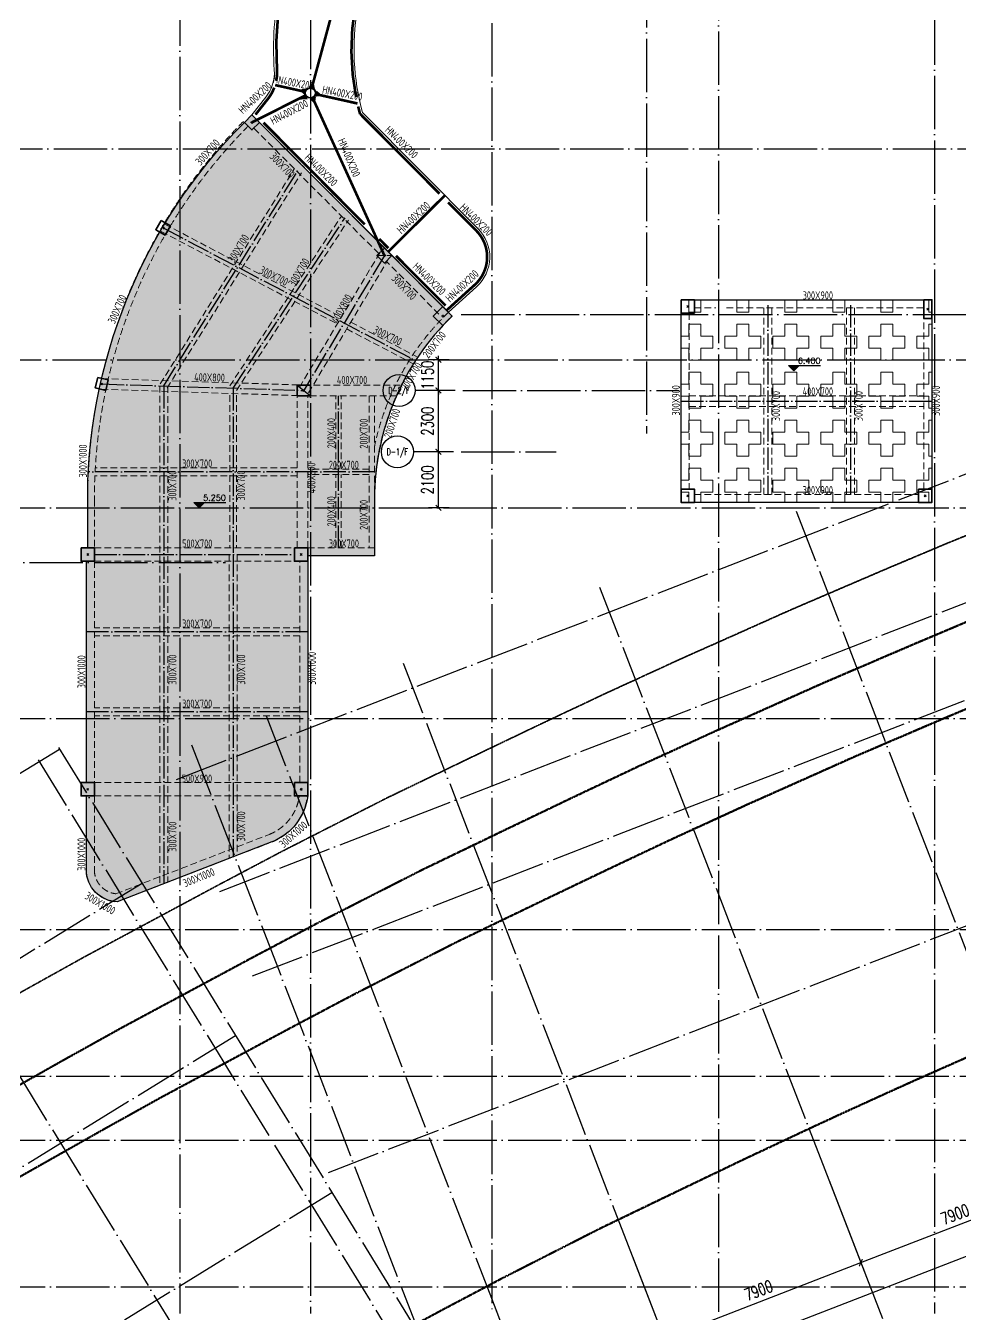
# Model space of a CAD drawing. Header units: millimetres. Extents: x 1089227 to 13101469, y 618865 to 10240562.
# Drawn here: x 2267102 to 2302137, y 4824187 to 4872480 of the extents above; entities that cross this region are included whole.
import ezdxf
from ezdxf.enums import TextEntityAlignment as Align

# ---------------------------------------------------------------- set-up
doc = ezdxf.new("R2010")
doc.units = ezdxf.units.MM
doc.header["$LTSCALE"] = 1000
doc.header["$PDMODE"] = 3
doc.header["$PDSIZE"] = 200
for name, pattern in [('A09-G-CTRL-用地红线+建筑退线_设计区$0$A02-G-MAIN-用地红线+退线_设计区$0$Redline1', [20, 10, -2, 2, -2, 2, -2]), ('A09-G-CTRL-用地红线+建筑退线_设计区$0$Controlline1', [12.799999999999999, 8, -1.6, 1.6, -1.6]), ('DOTE', [2.4200000000000004, 2, -0.2, 0.02, -0.2]), ('GB_DASHDOT3', [1.0675, 0.84, -0.105, 0.0175, -0.105]), ('HIDDEN', [0.375, 0.25, -0.125])]:
    doc.linetypes.add(name, pattern=pattern)
doc.layers.get('0').update_dxf_attribs({"linetype": 'CONTINUOUS'})
doc.layers.get('Defpoints').update_dxf_attribs({"linetype": 'CONTINUOUS'})
for name, color, linetype, lineweight in [('A09-G-CTRL-用地红线+建筑退线_设计区$0$Z-REDL(用地红线)', 10, 'CONTINUOUS', 60), ('A09-G-CTRL-用地红线+建筑退线_设计区$0$Z-REDL-CTRL(建筑控制线)', 40, 'CONTINUOUS', 35), ('S-BEAM-DASH', 4, 'HIDDEN', 0), ('S-COLU', 30, 'CONTINUOUS', 0), ('S-SLAB-HATCH', 73, 'CONTINUOUS', 0)]:
    doc.layers.add(name, color=color, linetype=linetype, lineweight=lineweight)
for name, color, linetype in [('AXIS', 3, 'CONTINUOUS'), ('AXIS_TEXT', 7, 'CONTINUOUS'), ('BG', 11, 'CONTINUOUS'), ('BG-H', 8, 'CONTINUOUS'), ('DOTE', 1, 'DOTE'), ('PUB_DIM', 3, 'CONTINUOUS'), ('S-BEAM-TEXT-DD', 7, 'CONTINUOUS'), ('S-GRID-DE', 11, 'GB_DASHDOT3'), ('STPM_RBEAM_SIG', 2, 'CONTINUOUS'), ('STPM_RBEAM_THICK', 3, 'CONTINUOUS'), ('单形心', 4, 'CONTINUOUS'), ('降板范围', 7, 'CONTINUOUS')]:
    doc.layers.add(name, color=color, linetype=linetype)
doc.styles.add('_TCH_AXIS', font='COMPLEX', dxfattribs={"bigfont": 'AllInOneBig.shx'})
doc.styles.add('_TCH_DIM_T3', font='SIMPLEX', dxfattribs={"width": 0.7058823529411765, "bigfont": 'AllInOneBig.shx'})
doc.styles.add('COMPLEX', font='COMPLEX', dxfattribs={"bigfont": 'AllInOneBig.shx'})
doc.styles.add('RMD', font='romand.shx')
doc.styles.add('TSSD_Rein', font='tssdeng.shx', dxfattribs={"width": 0.7, "bigfont": 'hztxt.shx'})
doc.dimstyles.new('_TCH_ARCH&&150', dxfattribs={"dimtxt": 446.25, "dimasz": 150, "dimexe": 375, "dimexo": 450, "dimgap": 189.375, "dimtad": 1, "dimdec": 0, "dimzin": 0, "dimdsep": 46, "dimtxsty": '_TCH_DIM_T3', "dimblk": 'ARCHTICK', "dimcen": 0.09, "dimclrt": 7, "dimazin": 2, "dimtfac": 1, "dimtdec": 0, "dimtix": 1, "dimtmove": 2, "dimatfit": 3, "dimfxl": 0, "dimtolj": 1, "dimtzin": 0, "dimarcsym": 0})

# ---------------------------------------------------------------- blocks, each defined once
blk = doc.blocks.new('0323最综用地红线')
at = {"layer": 'A09-G-CTRL-用地红线+建筑退线_设计区$0$Z-REDL(用地红线)', "color": 1, "linetype": 'A09-G-CTRL-用地红线+建筑退线_设计区$0$A02-G-MAIN-用地红线+退线_设计区$0$Redline1', "ltscale": 0.0005}
for points in [[(8263001.73121937, 3561973.290054111), (8260894.656440098, 3561086.703411845), (8257352.16951092, 3559568.616999416), (8254626.837438423, 3558351.79117134), (8253305.389423687, 3557764.019835738), (8251676.022374708, 3557015.980384139), (8250524.310949642, 3556488.950220851), (8248082.705655653, 3555335.362951545), (8245578.070229847, 3554135.654076366), (8242462.435187656, 3552634.814883498), (8240680.370341618, 3551729.03075674), (8238602.508642752, 3550670.262245921), (8236204.631782372, 3549402.710841445), (8231326.468072254, 3546785.093830375), (8229112.895261604, 3545554.039236335), (8225141.580127556, 3543308.074832229)], [(8261852.08141498, 3564744.306309466), (8259722.055448896, 3563848.062574889), (8256149.719339009, 3562317.184686707), (8253405.686610088, 3561092.009255304), (8252069.895235603, 3560497.858088167), (8250426.016102451, 3559743.156165093), (8249259.316362454, 3559209.267257597), (8246793.91955293, 3558044.439191301), (8244279.100348455, 3556839.852332873), (8241131.646259585, 3555323.685519252), (8239319.700208426, 3554402.713437158), (8237220.416750586, 3553333.029530064), (8234794.372582391, 3552050.588490857), (8229888.09728271, 3549417.886833305), (8227645.415717025, 3548170.643719763), (8223641.489229218, 3545906.236070223)], [(8237070.749275286, 3536239.897190837), (8241843.680109818, 3538807.518111018), (8244125.74201091, 3540012.030258922), (8246119.978719074, 3541026.419979839), (8247787.461951096, 3541874.104586868), (8250770.209290344, 3543311.152279167), (8253230.728978474, 3544490.45504549), (8255595.887948353, 3545601.527254848), (8256692.286030371, 3546108.851109294), (8258267.220883925, 3546828.784433631), (8259522.343419868, 3547395.126074104), (8262158.216668207, 3548563.311772136)]]:
    blk.add_lwpolyline(points, dxfattribs=at)
at = {"layer": 'A09-G-CTRL-用地红线+建筑退线_设计区$0$Z-REDL-CTRL(建筑控制线)', "linetype": 'A09-G-CTRL-用地红线+建筑退线_设计区$0$Controlline1', "ltscale": 0.0005, "flags": 128}
blk.add_lwpolyline([(8299567.093215616, 3686108.282333316), (8326626.071345838, 3675264.701116611), (8336400.445386032, 3687495.09449033), (8338982.67898412, 3690877.945131587), (8341712.356904473, 3688883.318211535), (8341723.503734514, 3688833.857688597), (8348491.686237419, 3681995.511745099), (8336495.293274839, 3657264.222515059), (8335815.404825329, 3655856.852219581), (8334921.31207266, 3653765.215568515), (8334408.082535523, 3652494.769084472), (8333554.380973475, 3650188.44844522), (8332762.381061722, 3647815.306005108), (8332296.281514066, 3646269.858583396), (8331865.984242821, 3644681.860952597), (8331459.720885061, 3643006.761179155), (8331062.759461192, 3641145.018208592), (8330736.598636917, 3639422.018944121), (8330292.710330297, 3636479.805248437), (8330016.929300602, 3634042.97707931), (8329760.660310352, 3630316.522796807), (8329732.381127472, 3627942.271141254), (8329763.057252809, 3625707.581072885), (8329928.33832519, 3622643.649241911), (8330113.022608265, 3620704.343704203), (8330324.752547091, 3618642.293338578), (8330652.693454684, 3615644.816191166), (8331571.697014747, 3606970.749864615), (8333150.616431344, 3600656.461908386), (8334419.781741403, 3595620.01031931), (8335099.155116553, 3592902.271848949), (8332161.887207123, 3588340.156958803), (8329462.184761038, 3587872.848112287), (8325134.79320927, 3587048.577428805), (8322509.766775178, 3586514.917590722), (8319524.683085377, 3585891.363979917), (8317926.196363418, 3585544.420633877), (8316578.084204761, 3585248.628358318), (8315534.906742402, 3585011.415251774), (8313299.550735274, 3584499.201774532), (8310791.315167504, 3583894.185977275), (8309251.031513101, 3583536.751752205), (8305739.795718898, 3582636.685002232), (8303918.33151557, 3582155.99132495), (8302103.552484466, 3581667.869902044), (8299703.371340921, 3581012.092592765), (8297226.877807559, 3580315.204628596), (8295056.006653248, 3579682.190365593), (8292997.737470317, 3579074.388334795), (8290642.814830927, 3578357.875615356), (8288572.283325966, 3577709.861031678), (8287590.605644056, 3577397.612891411), (8286161.346221207, 3576939.843686928), (8284503.08387851, 3576400.870583113), (8282623.713400322, 3575767.329120809), (8281086.11593048, 3575247.122003518), (8278146.172888153, 3574222.126995864), (8273894.176300137, 3572679.613708821), (8272470.530692287, 3572149.31682561), (8271088.879841806, 3571639.818242454), (8267887.753401484, 3570407.055361364), (8264331.194981564, 3568999.579160165), (8260702.431608967, 3567515.322565791), (8258549.454455587, 3566609.421738561), (8254947.269165111, 3565065.752374061), (8252184.535779869, 3563832.227339473), (8250834.401046311, 3563231.69634013), (8249176.009828395, 3562470.331946612), (8247994.321773401, 3561929.584294369), (8245505.133448753, 3560753.515431886), (8242980.130465874, 3559544.050589642), (8239800.857330593, 3558012.55615506), (8237959.030073505, 3557076.396117584), (8235838.324857459, 3555995.796814084), (8233384.113380876, 3554698.466140958), (8228449.726492155, 3552050.679836135), (8226177.936171644, 3550787.248203635), (8222141.398328939, 3548504.397308144), (8215629.389281142, 3544666.816968578), (8213710.477130046, 3543496.904743787), (8193656.548461433, 3531174.958731439), (8180322.029709456, 3522989.576904636), (8166408.32330324, 3514439.62460948), (8156991.327953783, 3508657.616485883), (8151138.069604708, 3505062.479060189), (8142685.350618959, 3507267.484605566), (8121170.549411217, 3545746.981619653), (8120724.270050891, 3546549.090152044), (8120232.617641913, 3547382.869809506), (8119271.970613617, 3548966.855575787), (8118108.402615755, 3550752.438236819), (8117067.317521801, 3552244.158747239), (8115806.191482066, 3553969.979561751), (8115672.150322764, 3554140.472888079), (8146430.595110897, 3575790.209937998), (8162145.917332578, 3587599.021763615), (8162295.486480026, 3588124.857475675), (8199863.46857093, 3615253.431720762), (8204214.912321947, 3618404.236077902), (8231584.37037266, 3638166.875597456), (8260590.431688452, 3655826.06599401), (8295375.504229994, 3680010.23527451)], close=True, dxfattribs=at)
blk = doc.blocks.new('_ArchTick')
at = {"color": 0, "linetype": 'ByBlock', "const_width": 0.3}
blk.add_lwpolyline([(-0.7071067811865476, -0.7071067811865476), (0.7071067811865476, 0.7071067811865476)], dxfattribs=at)
blk = doc.blocks.new('*D454')
at = {"layer": 'AXIS', "color": 0, "lineweight": -2, "transparency": 16777216}
for p, q in [((-48425.47534098836, 15888.35160487141), (-46667.2352629049, 11341.46070802598)), ((-92877.64558771506, -6125.611245001106), (-46802.48449968056, 11691.2215462449)), ((-94500.63642902285, -1928.481186374589), (-92742.3963509394, -6475.372083220023))]:
    blk.add_line(p, q, dxfattribs=at)
at = {"layer": 'Defpoints', "color": 0, "transparency": 16777216}
for p in [(-48587.77442511915, 16308.06461073411), (-46802.48449968056, 11691.2215462449), (-94662.93551315364, -1508.768180511888)]:
    blk.add_point(p, dxfattribs=at)
at = {"layer": 'AXIS', "color": 0, "lineweight": -2, "transparency": 16777216, "xscale": 150, "yscale": 150, "zscale": 150}
for p, rotation in [((-46802.48449968056, 11691.2215462449), 21.14101891807963), ((-92877.64558771506, -6125.611245001106), 201.1410189180796)]:
    blk.add_blockref('_ArchTick', p, dxfattribs=dict(at, rotation=rotation))
at = {"layer": 'AXIS', "color": 7, "transparency": 16777216, "insert": (-69988.83920415104, 3167.542072662709), "char_height": 446.25, "attachment_point": 5, "rotation": 21.141018918079627, "style": '_TCH_DIM_T3'}
blk.add_mtext('\\A1;49400', dxfattribs=at)
blk = doc.blocks.new('*D455')
at = {"layer": 'AXIS', "color": 0, "lineweight": -2, "transparency": 16777216}
for p, q in [((-91702.54972327489, -846.4872921705573), (-90377.10720287338, -4274.143506715922)), ((-94500.63642902288, -1928.481186374589), (-93175.19390862137, -5356.137400919954)), ((-93310.44314539703, -5006.376562701036), (-90512.35643964904, -3924.382668497004))]:
    blk.add_line(p, q, dxfattribs=at)
at = {"layer": 'Defpoints', "color": 0, "transparency": 16777216}
for p in [(-91864.84880740568, -426.7742863078565), (-94662.93551315367, -1508.768180511888), (-90512.35643964904, -3924.382668497004)]:
    blk.add_point(p, dxfattribs=at)
at = {"layer": 'AXIS', "color": 0, "lineweight": -2, "transparency": 16777216, "xscale": 150, "yscale": 150, "zscale": 150}
for p, rotation in [((-90512.35643964904, -3924.382668497004), 21.14101891807969), ((-93310.44314539703, -5006.376562701036), 201.1410189180797)]:
    blk.add_blockref('_ArchTick', p, dxfattribs=dict(at, rotation=rotation))
at = {"layer": 'AXIS', "color": 7, "transparency": 16777216, "insert": (-92060.17395297627, -4080.642693558213), "char_height": 446.25, "attachment_point": 5, "rotation": 21.141018918079695, "style": '_TCH_DIM_T3'}
blk.add_mtext('\\A1;3000', dxfattribs=at)
blk = doc.blocks.new('*D456')
at = {"layer": 'AXIS', "color": 0, "lineweight": -2, "transparency": 16777216}
for p, q in [((-86572.72409606434, 1137.16818053876), (-85247.28157566287, -2290.488034007081)), ((-91702.54972327489, -846.4872921705719), (-90377.10720287342, -4274.143506716413)), ((-90512.35643964907, -3924.382668497485), (-85382.53081243852, -1940.727195788153))]:
    blk.add_line(p, q, dxfattribs=at)
at = {"layer": 'Defpoints', "color": 0, "transparency": 16777216}
for p in [(-86735.02318019512, 1556.881186401468), (-91864.84880740567, -426.7742863078638), (-85382.53081243852, -1940.727195788153)]:
    blk.add_point(p, dxfattribs=at)
at = {"layer": 'AXIS', "color": 0, "lineweight": -2, "transparency": 16777216, "xscale": 150, "yscale": 150, "zscale": 150}
for p, rotation in [((-85382.53081243852, -1940.727195788153), 21.14101891807638), ((-90512.35643964907, -3924.382668497485), 201.1410189180764)]:
    blk.add_blockref('_ArchTick', p, dxfattribs=dict(at, rotation=rotation))
at = {"layer": 'AXIS', "color": 7, "transparency": 16777216, "insert": (-88096.217786497, -2547.818010102008), "char_height": 446.25, "attachment_point": 5, "rotation": 21.141018918076384, "style": '_TCH_DIM_T3'}
blk.add_mtext('\\A1;5500', dxfattribs=at)
blk = doc.blocks.new('*D457')
at = {"layer": 'AXIS', "color": 0, "lineweight": -2, "transparency": 16777216}
for p, q in [((-79204.4291042535, 3986.418768612639), (-77878.98658385189, 558.7625540673143)), ((-86572.72409606431, 1137.168180538778), (-85247.2815756627, -2290.488034006547)), ((-85382.53081243837, -1940.727195787633), (-78014.23582062757, 908.523392286228))]:
    blk.add_line(p, q, dxfattribs=at)
at = {"layer": 'Defpoints', "color": 0, "transparency": 16777216}
for p in [(-79366.72818838432, 4406.131774475336), (-86735.02318019513, 1556.881186401475), (-78014.23582062757, 908.523392286228)]:
    blk.add_point(p, dxfattribs=at)
at = {"layer": 'AXIS', "color": 0, "lineweight": -2, "transparency": 16777216, "xscale": 150, "yscale": 150, "zscale": 150}
for p, rotation in [((-78014.23582062757, 908.523392286228), 21.14101891808134), ((-85382.53081243837, -1940.727195787633), 201.1410189180814)]:
    blk.add_blockref('_ArchTick', p, dxfattribs=dict(at, rotation=rotation))
at = {"layer": 'AXIS', "color": 7, "transparency": 16777216, "insert": (-81847.15747698622, -131.3649797098951), "char_height": 446.25, "attachment_point": 5, "rotation": 21.141018918081347, "style": '_TCH_DIM_T3'}
blk.add_mtext('\\A1;7900', dxfattribs=at)
blk = doc.blocks.new('*D458')
at = {"layer": 'AXIS', "color": 0, "lineweight": -2, "transparency": 16777216}
for p, q in [((-71836.13411244085, 6835.669356686954), (-70510.69159203977, 3408.013142142714)), ((-79204.42910425353, 3986.418768612628), (-77878.98658385247, 558.7625540683875)), ((-78014.23582062814, 908.5233922873049), (-70645.94082881545, 3757.773980361631))]:
    blk.add_line(p, q, dxfattribs=at)
at = {"layer": 'Defpoints', "color": 0, "transparency": 16777216}
for p in [(-71998.43319657166, 7255.382362549655), (-79366.72818838434, 4406.131774475329), (-70645.94082881545, 3757.773980361631)]:
    blk.add_point(p, dxfattribs=at)
at = {"layer": 'AXIS', "color": 0, "lineweight": -2, "transparency": 16777216, "xscale": 150, "yscale": 150, "zscale": 150}
for p, rotation in [((-70645.94082881545, 3757.773980361631), 21.14101891807962), ((-78014.23582062814, 908.5233922873049), 201.1410189180796)]:
    blk.add_blockref('_ArchTick', p, dxfattribs=dict(at, rotation=rotation))
at = {"layer": 'AXIS', "color": 7, "transparency": 16777216, "insert": (-74478.86248517502, 2717.885608365275), "char_height": 446.25, "attachment_point": 5, "rotation": 21.141018918079617, "style": '_TCH_DIM_T3'}
blk.add_mtext('\\A1;7900', dxfattribs=at)
blk = doc.blocks.new('*D530')
at = {"layer": 'Defpoints', "color": 0, "transparency": 16777216}
for p in [(-93847.50024070032, 34750), (-93001.51779770292, 34750), (-93001.51779770292, 33600)]:
    blk.add_point(p, dxfattribs=at)
at = {"layer": 'PUB_DIM', "color": 0, "lineweight": -2, "transparency": 16777216}
for p, q in [((-93847.50024070032, 34750), (-93847.50024070032, 34900)), ((-93451.51779770292, 34750), (-94222.50024070032, 34750)), ((-93847.50024070032, 33600), (-93847.50024070032, 34750)), ((-93451.51779770292, 33600), (-94222.50024070032, 33600)), ((-93847.50024070032, 33600), (-93847.50024070032, 33450))]:
    blk.add_line(p, q, dxfattribs=at)
at = {"layer": 'PUB_DIM', "color": 0, "lineweight": -2, "transparency": 16777216, "xscale": 150, "yscale": 150, "zscale": 150}
for p, rotation in [((-93847.50024070032, 34750), 270), ((-93847.50024070032, 33600), 90)]:
    blk.add_blockref('_ArchTick', p, dxfattribs=dict(at, rotation=rotation))
at = {"layer": 'PUB_DIM', "color": 7, "transparency": 16777216, "insert": (-94260.00024070033, 34174.99999999999), "char_height": 446.25, "attachment_point": 5, "rotation": 90, "style": '_TCH_DIM_T3'}
blk.add_mtext('\\A1;1150', dxfattribs=at)
blk = doc.blocks.new('*D531')
at = {"layer": 'Defpoints', "color": 0, "transparency": 16777216}
for p in [(-93847.50024070032, 33600), (-93001.51779770292, 33600), (-93001.51779770292, 31300)]:
    blk.add_point(p, dxfattribs=at)
at = {"layer": 'PUB_DIM', "color": 0, "lineweight": -2, "transparency": 16777216}
for p, q in [((-93451.51779770292, 33600), (-94222.50024070032, 33600)), ((-93847.50024070033, 31300), (-93847.50024070032, 33600)), ((-93451.51779770292, 31300), (-94222.50024070033, 31300))]:
    blk.add_line(p, q, dxfattribs=at)
at = {"layer": 'PUB_DIM', "color": 0, "lineweight": -2, "transparency": 16777216, "xscale": 150, "yscale": 150, "zscale": 150}
for p, rotation in [((-93847.50024070032, 33600), 90), ((-93847.50024070033, 31300), 270)]:
    blk.add_blockref('_ArchTick', p, dxfattribs=dict(at, rotation=rotation))
at = {"layer": 'PUB_DIM', "color": 7, "transparency": 16777216, "insert": (-94260.00024070033, 32449.99999999999), "char_height": 446.25, "attachment_point": 5, "rotation": 90, "style": '_TCH_DIM_T3'}
blk.add_mtext('\\A1;2300', dxfattribs=at)
blk = doc.blocks.new('*D532')
at = {"layer": 'Defpoints', "color": 0, "transparency": 16777216}
for p in [(-93847.50024070032, 31300), (-93001.51779770292, 31300), (-93001.51779770292, 29200)]:
    blk.add_point(p, dxfattribs=at)
at = {"layer": 'PUB_DIM', "color": 0, "lineweight": -2, "transparency": 16777216}
for p, q in [((-93451.51779770292, 31300), (-94222.50024070032, 31300)), ((-93847.50024070032, 29200), (-93847.50024070032, 31300)), ((-93451.51779770292, 29200), (-94222.50024070032, 29200))]:
    blk.add_line(p, q, dxfattribs=at)
at = {"layer": 'PUB_DIM', "color": 0, "lineweight": -2, "transparency": 16777216, "xscale": 150, "yscale": 150, "zscale": 150}
for p, rotation in [((-93847.50024070032, 31300), 90), ((-93847.50024070032, 29200), 270)]:
    blk.add_blockref('_ArchTick', p, dxfattribs=dict(at, rotation=rotation))
at = {"layer": 'PUB_DIM', "color": 7, "transparency": 16777216, "insert": (-94260.00024070032, 30249.99999999999), "char_height": 446.25, "attachment_point": 5, "rotation": 90, "style": '_TCH_DIM_T3'}
blk.add_mtext('\\A1;2100', dxfattribs=at)
blk = doc.blocks.new('_AXISO')
blk.add_circle((0, 0), 0.5)
at = {"layer": 'AXIS_TEXT', "style": 'COMPLEX', "width": 1.041666666666667}
blk.add_attdef('A', text='', height=0.56, dxfattribs=at).set_placement((-0.25, -0.28), (0.25, -0.28), align=Align.FIT)
blk = doc.blocks.new('BANWANG_XINGXIN')
at = {"color": 0}
for points in [[(0.7071067811921239, 0.707106781177572), (-0.7071067811921239, -0.7071067811848479)], [(-0.7071067811921239, 0.707106781177572), (0.7071067811921239, -0.7071067811848479)]]:
    blk.add_lwpolyline(points, dxfattribs=at)
blk = doc.blocks.new('1F柱网-0808')
at = {"layer": 'S-COLU', "lineweight": 35}
for points in [[(83970.48979242053, 96623.0717832828), (84252.64791961387, 96339.54613848496), (83969.1222748151, 96057.38801129069), (83686.96414762177, 96340.91365608852)], [(80569.98793949932, 92660.84238306805), (80914.8407651633, 92458.16892987117), (80712.16731196642, 92113.31610420626), (80367.3144863015, 92315.98955740314)], [(88938.18965117913, 91631.29529387318), (89220.34777837247, 91347.76964907441), (88936.8221335737, 91065.61152188107), (88654.66400638036, 91349.1371666789)], [(91123.28668478038, 89435.6078913426), (91475.98434377275, 89081.20083534438), (91121.5772877736, 88728.50317635108), (90768.87962878123, 89082.9102323493)], [(100063.135861977, 89693.37481751945), (100563.135861977, 89693.37481751945), (100563.135861977, 89193.37481751945), (100063.135861977, 89193.37481751945)], [(109163.1358573977, 89693.37480869237), (109463.1358573977, 89693.37480869237), (109463.1358573977, 88993.37480869237), (109163.1358573977, 88993.37480869237)], [(78186.92302633356, 86775.0517914677), (78576.85177533701, 86685.85778549779), (78487.6577693671, 86295.92903649528), (78097.72902036272, 86385.12304246519)], [(85663.12521609478, 86493.37770890351), (86163.12521609478, 86493.37770890351), (86163.12521609478, 86093.37770890351), (85663.12521609478, 86093.37770890351)], [(100063.1251847167, 82593.37480869796), (100563.1251847167, 82593.37480869796), (100563.1251847167, 82093.37480869796), (100063.1251847167, 82093.37480869796)], [(108963.1251847185, 82593.37480869237), (109463.1251847185, 82593.37480869237), (109463.1251847185, 82093.37480869237), (108963.1251847185, 82093.37480869237)], [(77563.1251847148, 80393.37480452005), (78063.1251847148, 80393.37480452005), (78063.1251847148, 79893.37480452005), (77563.1251847148, 79893.37480452005)], [(85563.12518471573, 80393.37480869703), (86063.12518471573, 80393.37480869703), (86063.12518471573, 79893.37480869703), (85563.12518471573, 79893.37480869703)], [(77563.1251847148, 71593.37480452005), (78063.1251847148, 71593.37480452005), (78063.1251847148, 71093.37480452005), (77563.1251847148, 71093.37480452005)], [(85563.12518471386, 71593.37480869796), (86063.12518471386, 71593.37480869796), (86063.12518471386, 71093.37480869796), (85563.12518471386, 71093.37480869796)]]:
    blk.add_lwpolyline(points, close=True, dxfattribs=at)
at = {"layer": '单形心', "xscale": 49.99999999999999, "yscale": 49.99999999999999, "zscale": 49.99999999999999}
for p, rotation in [((83969.80603361875, 96340.22989728581), 314.8614900437124), ((80641.0776257338, 92387.07924363669), 329.5568204169557), ((88937.50589237642, 91348.4534078762), 314.8614900437124), ((91122.43198627792, 89082.05553384591), 314.8614900437124)]:
    blk.add_blockref('BANWANG_XINGXIN', p, dxfattribs=dict(at, rotation=rotation))
at = {"layer": '单形心', "xscale": 50, "yscale": 50, "zscale": 50}
for p in [(100313.1358619742, 89443.37481752224), (109313.1358573977, 89343.3748131115), (78337.29039784987, 86535.49041398242), (85913.12521609478, 86293.37770890351), (100313.1251847139, 82343.37480870076), (109213.1251847185, 82343.37480869237), (77813.1251847148, 80143.37480452005), (85813.12518471573, 80143.37480869703), (77813.1251847148, 71343.37480452005), (85813.12518471386, 71343.37480869796)]:
    blk.add_blockref('BANWANG_XINGXIN', p, dxfattribs=at)
blk = doc.blocks.new('2FJGBZ')
at = {"layer": 'S-SLAB-HATCH'}
h = blk.add_hatch(dxfattribs=at)
h.set_pattern_fill('ZIGZAG', color=256, scale=100)
h.set_pattern_definition([(0, (-6326317.142432513, 1683260.446538338), (317.5, 317.5), [317.5, -317.5]), (90, (-6325999.642432513, 1683260.446538338), (-317.5, 317.5), [317.5, -317.5])])
edge = h.paths.add_edge_path()
edge.add_line((77763.13871500734, 68321.79160367139), (77763.1251847716, 71093.37480499409))
edge.add_line((77763.1251847716, 71093.37480499409), (77563.1251847148, 71093.37480475754))
edge.add_line((77563.1251847148, 71093.37480475754), (77563.1251847148, 71593.37480428349))
edge.add_line((77563.1251847148, 71593.37480428349), (77763.1251847148, 71593.37480452005))
edge.add_line((77763.1251847148, 71593.37480452005), (77763.1251847148, 79893.37480452005))
edge.add_line((77763.1251847148, 79893.37480452005), (77562.86360115744, 79893.37480452005))
edge.add_line((77562.86360115744, 79893.37480452005), (77562.86360115744, 80393.37480452005))
edge.add_line((77562.86360115744, 80393.37480452005), (77813.1251847148, 80393.37480452005))
edge.add_line((77813.1251847148, 80393.37480452005), (77813.1251847148, 81893.37190979812))
edge.add_arc((97790.16162515432, 82189.2581168972), 19979.22755239051, 134.9017358295003, 180.8485638701061, ccw=False)
edge.add_line((83686.96414762177, 96340.91365608852), (83970.37592316885, 96622.95846325252))
edge.add_line((83970.37592316885, 96622.95846325252), (91475.97818943951, 89081.20701950695))
edge.add_arc((98163.5048496835, 82193.15204589628), 9600.43301892976, 134.1537312490391, 179.8089813593146)
edge.add_line((88563.12518471386, 82225.15891068894), (88563.12518430408, 80093.37190849055))
edge.add_line((88563.12518430408, 80093.37190849055), (86063.12518471386, 80093.37480869703))
edge.add_line((86063.12518471386, 80093.37480869703), (86063.12518471386, 71093.37480869796))
edge.add_arc((83921.81887526624, 71376.28382176533), 2159.91440121014, 291.702654041468, 352.4736819357785, ccw=False)
edge.add_line((84720.53318092693, 69369.47399557661), (78914.75827428605, 67124.43527422566))
edge.add_arc((78965.02696007211, 68325.27687910106), 1201.893298413127, 180.1661477376504, 267.602928714078, ccw=False)
h = blk.add_hatch(dxfattribs=at)
h.set_pattern_fill('十字花纹', color=256, scale=300)
h.set_pattern_definition([(90, (-2912287.719960631, 1620394.552045148), (-1800, 1.102182119232618e-13), [450, -1350]), (0, (-2912287.719960631, 1620844.552045148), (0, 1800), [450, -1350]), (90, (-2911837.719960631, 1620844.552045148), (-1800, 1.102182119232618e-13), [450, -1350]), (0, (-2911837.719960631, 1621294.552045148), (0, 1800), [450, -1350]), (270, (-2911387.719960631, 1621294.552045148), (1800, -3.306546357697854e-13), [450, -1350]), (0, (-2911387.719960631, 1620844.552045148), (0, 1800), [450, -1350]), (270, (-2910937.719960631, 1620844.552045148), (1800, -3.306546357697854e-13), [450, -1350]), (0, (-2911387.719960631, 1620394.552045148), (0, 1800), [450, -1350]), (270, (-2911387.719960631, 1620394.552045148), (1800, -3.306546357697854e-13), [450, -1350]), (0, (-2911837.719960631, 1619944.552045148), (0, 1800), [450, -1350]), (270, (-2911837.719960631, 1620394.552045148), (1800, -3.306546357697854e-13), [450, -1350]), (0, (-2912287.719960631, 1620394.552045148), (0, 1800), [450, -1350])])
h.paths.add_polyline_path([(109463.1251847176, 89693.3748086961), (100063.1244111517, 89693.71546419803), (100063.1251847167, 82093.37480869796), (109463.5240193289, 82093.71642575692)])
at = {"color": 2, "linetype": 'ByBlock'}
for radius in [200, 184]:
    blk.add_circle((86163.0122663118, 97443.31158189103), radius, dxfattribs=at)
at = {"layer": 'S-BEAM-DASH'}
for p, q in [((88725.54548272677, 91419.67663301434), (84040.00230172649, 96127.92603518255)), ((88938.18965117913, 91631.29529387318), (84252.64647017885, 96339.54469604045)), ((80535.85374090262, 86540.54511225969), (85570.58127525263, 94612.30896043964)), ((80790.39662852511, 86381.77509506233), (85825.12416287512, 94453.53894324228)), ((83137.80353390891, 86460.49652940687), (87336.01986509841, 92843.31783039961)), ((80571.28424977418, 92254.30543344747), (87170.8758294154, 88785.18923018966)), ((80710.87100169342, 92519.85305382591), (87325.1346302852, 89043.02439713292)), ((83388.44683551881, 86295.63921122346), (87586.66316670831, 92678.4605122162)), ((88765.86044334248, 91451.11896570865), (85741.49686198123, 86396.06029481534)), ((88654.66400638036, 91349.1371666789), (89220.31355715543, 91347.73559291475)), ((89109.11712019332, 91245.753793885), (86084.75353883207, 86190.69512299169)), ((100063.1244417205, 89393.3748086961), (100063.135861977, 89393.3748086961)), ((100463.1251847167, 89693.3748086961), (109263.1251847176, 89693.3748086961)), ((100563.135861977, 89393.3748086961), (101363.1251850622, 89393.3748086961)), ((101763.1251850622, 89393.3748086961), (109163.1358573977, 89393.3748086961)), ((103163.5232968498, 89393.37480869517), (103163.5232968498, 82393.71642575692)), ((103463.5232968498, 89393.37480869517), (103463.5232968498, 82393.71642575692)), ((106263.1251847167, 89393.37480869517), (106263.1251847167, 82393.71642575692)), ((106563.1251847167, 89393.37480869517), (106563.1251847167, 82393.71642575692)), ((100063.1251847167, 89293.3748086961), (100063.1251847167, 82493.37480869796)), ((100363.1251847176, 89193.37481751945), (100363.1251847167, 82593.37480869796)), ((109163.916991083, 82593.37480910309), (109163.1358573977, 88993.37480869237)), ((109463.922855786, 82493.39240476489), (109463.5240208926, 88993.37480869237)), ((87525.47935188748, 88598.78969156649), (90035.70627109241, 87279.27335874923)), ((87679.73815275636, 88856.62485851068), (90175.29302301165, 87544.82097912766)), ((78343.6788465213, 86735.38835725095), (85919.51364907809, 86493.27565217298)), ((80513.12518471293, 86465.95388635434), (80513.12518471293, 67742.50877217203)), ((80813.12518471386, 86456.3663209686), (80813.12518471293, 67858.51595936622)), ((89530.63381271623, 86493.37242919765), (86163.12571782246, 86493.37770890258)), ((78330.90194917843, 86335.59247071203), (85906.73675173521, 86093.47976563405)), ((83138.12518471386, 86115.78671798017), (83138.1251847148, 80393.37480869703)), ((83388.12518471386, 86115.78671798017), (83388.12518471573, 80393.37480869703)), ((85663.12518505845, 80393.37480869703), (85663.12518505845, 86093.37770890351)), ((86063.12518471386, 80393.37480869703), (86063.12518471386, 86093.37770890351)), ((89391.01413124334, 86093.37264809944), (86163.12521609478, 86093.37770890351)), ((87113.12518471386, 83343.3748086933), (87113.12949626707, 86093.37621945143)), ((87313.12518471386, 83343.3748086933), (87313.12949626707, 86093.37590588443)), ((88363.12518471293, 86093.37425966188), (88363.12518471386, 80393.37480869703)), ((88563.12518471386, 86093.37394609489), (88563.12518471386, 80793.37480844185)), ((100363.1251847176, 86093.56353446376), (109163.4897196582, 86094.10351937916)), ((100363.1251847176, 85693.56353371125), (109163.5385405123, 85694.10352162365)), ((85663.12518505752, 83093.37480869424), (78085.37156846095, 83093.3748086933)), ((85663.12518505659, 83393.37480869237), (78095.854001211, 83393.3748086933)), ((88363.12518471293, 83343.3748086933), (86063.12518471293, 83343.3748086933)), ((88363.12518471293, 83143.3748086933), (86063.12518471293, 83143.37480869424)), ((87113.12055959273, 80393.37496548053), (87113.12487114593, 83143.3748086933)), ((87313.12055959273, 80393.37465191353), (87313.12487114593, 83143.3748086933)), ((77813.1251847148, 82193.37190980185), (77813.1251847148, 80393.37480452005)), ((78063.1251847148, 82193.37190980185), (78063.12518454716, 80393.37480452005)), ((100563.1251847167, 82393.71642575692), (108963.1251847185, 82393.71642575692)), ((100463.1251847167, 82093.71642575692), (109263.1251847167, 82093.71642575692)), ((78063.1251847148, 80393.37480452005), (85563.12518471573, 80393.37480869703)), ((86063.12518471386, 80393.37480869703), (88563.12518434413, 80393.37480869703)), ((77763.1251847148, 79894.44255300518), (77763.1251847148, 71594.44255300518)), ((78063.1251847148, 79893.37480452005), (85563.12518471573, 79893.37480869703)), ((78063.12518372852, 79893.37480452005), (78063.12518372852, 71593.37480452005)), ((83113.125184712, 80143.37480741646), (83113.12518471293, 68747.90439452603)), ((83413.125184712, 80143.37480741646), (83413.12518471293, 68863.91158172116)), ((85763.12518476602, 71593.37480869796), (85763.1251847148, 79893.37480869703)), ((86063.12506870367, 80093.37335859518), (88013.12506485824, 80093.37335859518)), ((86063.12518476695, 71493.37480869796), (86063.12518471386, 79993.37480869703)), ((85763.12518473156, 77394.44255300611), (78063.12518372852, 77394.44255300425)), ((85763.12518473342, 77094.44255300518), (78063.12518372852, 77094.44255300518)), ((85763.12518474925, 74393.37480452005), (78063.12518372945, 74393.37480452098)), ((85763.12518475112, 74093.37480452005), (78063.12518372945, 74093.37480452098)), ((78063.1251847716, 71593.37480869796), (85563.12518471386, 71593.37480869796)), ((78063.12518474646, 71094.44255347922), (85563.12518468872, 71094.4425571831))]:
    blk.add_line(p, q, dxfattribs=at)
at = {"layer": 'S-BEAM-DASH', "linetype": 'Continuous'}
blk.add_lwpolyline([(83971.29820529837, 96624.09649993107), (84490.73708744999, 97282.51953485608, 0.1860864396549765), (84809.6271956088, 98313.47690711077, -0.06712124892979676), (85020.05497475807, 101494.3649089038, -0.3567487115909), (96709.00954234228, 111050.6257847399, -0.3881733823858325), (98113.45305893384, 110043.1382944565), (98113.45305893384, 109042.3834362831, -0.426200936172298), (97072.71102042496, 108043.2137378342), (95822.79134323634, 108011.1361165931, 0.4610985514977265), (88113.8627022598, 96712.55183599796), (92452.75745849404, 92352.62803789973, -0.4283157962061458), (92395.49917641189, 90181.86319935601), (91336.3737036679, 89221.48811733816), (83971.29820529837, 96624.09649993107)], format="xyb", dxfattribs=at)
at = {"layer": 'S-BEAM-DASH'}
for points in [[(83650.56972419377, 96375.22797986027, 0.1980158450556573), (77813.12521587312, 82193.2470933795, 0.1980158450556573)], [(83828.04321121797, 96199.15083369054, 0.1980158450556588), (78063.1251847148, 82193.37190980371, -0.0002496328633489166)], [(91477.46592232399, 89079.70917722303, 0.2037584165590769), (88563.12518470827, 82193.37190978695, 304.9385467953218)], [(91338.46412222274, 89223.50938434713, 0.1510122980792718), (88563.12518471386, 84174.58190834802, 0.1450195318105725)], [(78869.2449879488, 67428.48407311738), (84612.33379150648, 69649.28266615141, 0.2762041838049747), (85749.34472539648, 71105.73059188761)], [(78914.75827249605, 67124.43527353369), (84720.53318092693, 69369.47399557661, 0.2762041838050321), (86047.04593734909, 71068.66324234102)], [(77763.13871500734, 68321.79160367139, 0.4011703925680097), (78914.75827428605, 67124.43527422566, 0.4011703925680097)], [(78063.13745366037, 68322.66154997237, 0.3825503998096451), (78869.2449894473, 67428.48407369666, 0.3825503998096451)]]:
    blk.add_lwpolyline(points, format="xyb", dxfattribs=at)
for points in [[(91194.84188645892, 89363.70298878383), (89220.34777837247, 91347.76964907441)], [(90982.19749826379, 89152.08454873227), (89007.70339017734, 91136.15120902285)], [(77763.1251847716, 71093.37480499409), (77763.13871500734, 68321.79160367139)], [(78063.1251847716, 71093.37480499409), (78063.13745366037, 68322.66154997144)]]:
    blk.add_lwpolyline(points, dxfattribs=at)
at = {"layer": 'S-GRID-DE'}
for p, q in [((80663.12518471386, 86461.16010366101), (85697.85271906387, 94532.92395184096)), ((83263.12518471386, 86378.06787031516), (87461.34151590336, 92760.8891713079)), ((80641.0776257338, 92387.07924363669), (90105.49964705203, 87412.04716893844)), ((88937.4887817679, 91348.43637979683), (85913.12520040665, 86293.37770890351)), ((103313.5232968498, 89493.71594281029), (103313.5232968498, 82393.71642575692)), ((106413.1251847176, 89493.71594281029), (106413.1251847167, 82393.71642575692)), ((78337.29039784987, 86535.49041398149), (85913.12520040665, 86293.37770890351)), ((80663.12518471386, 86461.16010366101), (80663.12518471293, 67800.5123657696)), ((85663.12521609478, 86493.37770890351), (86163.12518471759, 86093.37770890351)), ((83263.12518471386, 86378.06787031516), (83263.1251847148, 80143.37480741646)), ((87213.12055959273, 80393.37480869703), (87213.12949626707, 86093.37606266793)), ((100063.1247979347, 85893.54512625001), (109463.7141891299, 85894.12194059137)), ((88563.12518471293, 83243.3748086933), (77838.76138381101, 83243.3748086933)), ((78063.1251847148, 80143.37480452005), (85563.12518471573, 80143.37480869703)), ((83263.125184712, 80143.37480741646), (83263.12518471293, 68805.9079881236)), ((86063.12518473156, 77244.44255300518), (77763.1251847148, 77244.44255300518)), ((86063.12518475018, 74243.37480452005), (77763.1251847148, 74243.37480452005))]:
    blk.add_line(p, q, dxfattribs=at)
at = {"layer": 'STPM_RBEAM_SIG'}
for points in [[(85975.95933906734, 97495.34895556513, 249.9999999999999, 0, 0), (85735.4013575241, 97563.40670688823, 249.9999999999999, 0, 0)], [(86212.79947510269, 97627.05916156247, 250, 0, 0), (86281.79527711496, 97867.34977582842, 250, 0, 0)], [(86005.72977024037, 97315.58504041284, 250, 0, 0), (85786.09249274433, 97196.17203302123, 250, 0, 0)], [(86252.76858227327, 97257.38118600566, 250, 0, 0), (86333.57354856655, 97020.80021165963, 250, 0, 0)], [(86361.40697041713, 97417.74781770166, 250, 0, 0), (86600.64875168353, 97345.19873020332, 250, 0, 0)]]:
    blk.add_lwpolyline(points, format="xyseb", dxfattribs=at)
at = {"layer": 'STPM_RBEAM_THICK', "const_width": 100}
for points in [[(84881.39413441159, 97894.67406612635, 0.06694179756315849), (84909.39619401097, 98320.2700623339, -0.06712124892979585), (85118.0596657237, 101474.4882756695, -0.09363216005759249), (86774.55035288166, 105541.0811133785, -0.09773618217375481)], [(89075.217958197, 103880.3013183661, 0.1910710286114662), (87876.48239584547, 97283.73046642449)], [(84104.72572966665, 96631.77118075732), (84569.24674530793, 97220.58219859563, 0.07895328003630434), (84807.08307520859, 97641.95481158979, 0.09225139231026441)], [(87955.25460009277, 96934.81616966799, 0.01761068528569877), (88024.36086612195, 96660.72297555208), (91004.2061762698, 93666.43544099107)], [(91328.03914700635, 93341.03296984453), (92381.87604729086, 92282.08850610442, -0.4283310075539356), (92328.38159058802, 90255.99305315409), (91265.7672440894, 89292.45439183898)]]:
    blk.add_lwpolyline(points, format="xyb", dxfattribs=at)
for points in [[(86215.19407134037, 97636.38426049706), (88110.83046128228, 104650.2389032859)], [(85967.83677607309, 97486.97538852878), (84841.63996930607, 97738.77753053512)], [(85984.3593861442, 97353.40525059216), (83969.80603361875, 96340.22989728581)], [(86245.96452967264, 97261.3255329663), (88937.4887817679, 91348.43637979683)], [(87926.77029729448, 97048.98475161009), (86358.19850880466, 97399.69586520828)], [(88197.81099775247, 92517.82729479112), (84405.16588669177, 96329.79996194877)], [(89079.55016768817, 91489.81256685313), (91205.7110507302, 93605.71842519939)], [(89084.7557167057, 91626.36265021563), (88742.32089264318, 91970.54254350625)], [(91228.13702899776, 89472.05853303708), (89372.61109302752, 91337.04034493864)]]:
    blk.add_lwpolyline(points, dxfattribs=at)
at = {"layer": '降板范围'}
blk.add_lwpolyline([(77763.13871500734, 68321.79160367139), (77763.1251847716, 71093.37480499409), (77563.1251847148, 71093.37480475754), (77563.1251847148, 71593.37480428349), (77763.1251847148, 71593.37480452005), (77763.1251847148, 79893.37480452005), (77562.86360115744, 79893.37480452005), (77562.86360115744, 80393.37480452005), (77813.1251847148, 80393.37480452005), (77813.1251847148, 81893.37190979812, -0.2032107009780357), (83686.96414762177, 96340.91365608852), (83970.37592316885, 96622.95846325252), (91475.97818943951, 89081.20701950695, 0.2018862569620874), (88563.12518471386, 82225.15891068894), (88563.12518430408, 80093.37190849055), (86063.12518471386, 80093.37480869703), (86063.12518471386, 71093.37480869796, -0.2715582451004115), (84720.53318092693, 69369.47399557661), (78914.75827428605, 67124.43527422566, -0.4011703925682881), (77763.13871500734, 68321.79160367139), (77763.13871500734, 68321.79160367139)], format="xyb", dxfattribs=at)
blk.add_lwpolyline([(100063.1251847167, 82093.37480869796), (100063.1244111517, 89693.71544380207), (109463.1358573977, 89693.37480869237), (109463.5240480537, 89294.19275838137), (109463.1358573977, 88993.37480869237), (109463.1251847185, 82593.37480869237), (109463.5240190635, 82468.4425510671), (109463.5240190635, 82093.37480869237), (100063.5232871659, 82093.37484830804)], dxfattribs=at)
blk.add_blockref('1F柱网-0808', (0, 0))
blk = doc.blocks.new('ljm2')
at = {"layer": 'BG'}
for points in [[(-25640.64708657004, 9823.686227516271), (-25840.64708657004, 9623.686227516271), (-26040.64708657004, 9823.686227516271), (-24840.64708657004, 9823.686227516271)], [(-47938.07122159749, 4690.750388475135), (-48138.07122159749, 4490.750388475135), (-48338.07122159749, 4690.750388475135), (-47138.07122159749, 4690.750388475135)]]:
    blk.add_lwpolyline(points, dxfattribs=at)
at = {"layer": 'BG-H'}
for points in [[(-25640.64708657004, 9823.686227516271), (-25840.64708657004, 9623.686227516271), (-26040.64708657004, 9823.686227516271)], [(-47938.07122159749, 4690.750388475135), (-48138.07122159749, 4490.750388475135), (-48338.07122159749, 4690.750388475135)]]:
    blk.add_solid(points, dxfattribs=at)
at = {"layer": 'S-BEAM-TEXT-DD', "style": 'TSSD_Rein', "width": 0.7}
for s, height, rotation, p in [('HN400X200', 300, 43.26956912398532, (-46492.79481133446, 19230.28145963233)), ('HN400X200', 299.9999999999999, 349.4681351959479, (-45383.87970137969, 20425.29837111756)), ('HN400X200', 299.9999999999999, 349.4681351959479, (-43541.96351571754, 20020.96762586012)), ('HN400X200', 299.9999999999999, 27.83507530385636, (-45364.75455984939, 18838.84110884741)), ('HN400X200', 300, 293.1948101259812, (-42954.78160652891, 18258.48593587056)), ('HN400X200', 300, 315.8000140892213, (-41201.46010290459, 18614.58215855062)), ('300X700', 300, 48.06627045074362, (-48085.00375812873, 17301.4472786868)), ('300X700', 299.9999999999999, 313.7210769542445, (-45519.19637787342, 17632.85008242168)), ('HN400X200', 300, 315.8000140892213, (-44217.2574130334, 17574.57952972129)), ('HN400X200', 300, 43.26956912398532, (-40553.00528421625, 14736.27491354104)), ('HN400X200', 300, 315.8000140892213, (-38399.18613858894, 15710.60902490746)), ('300X700', 300, 59.07162476634461, (-46823.86834383197, 13652.52671998832)), ('300X700', 299.9999999999999, 333.7220663495838, (-45904.7653910201, 13297.0351792844)), ('300X700', 300, 59.07162476634461, (-44557.87662742287, 12759.13509436697)), ('HN400X200', 300, 315.8000140892213, (-40160.61985925213, 13494.47776031122)), ('300X700', 299.9999999999999, 313.7210769542445, (-40953.56150278263, 13064.70484970044)), ('HN400X200', 300, 43.26956912398532, (-38731.2097148113, 12176.37915284466)), ('300X700', 300, 65.908921607918, (-51303.36542956531, 11361.82282547746)), ('400X800', 300, 61.21499972578579, (-42937.77797503956, 11377.37838474661)), ('300X700', 299.9999999999999, 333.7220663495838, (-41640.73235899769, 11055.6197971208)), ('200X700', 300, 52.56578770789778, (-39544.52025710233, 10066.98233413976)), ('200X700', 299.9999999999999, 59.29223203008363, (-40333.77233118564, 8860.34487922024)), ('400X800', 300, 358.8379864448556, (-48326.71042446047, 9240.702373901382)), ('300X900', 300, 90, (-30113.02872826345, 7950.163447569124)), ('300X700', 300, 90, (-26362.41186800785, 7740.107167437673)), ('300X700', 300, 90, (-23262.809980141, 7740.107167437673)), ('300X900', 300, 90, (-20362.80998035707, 7934.235007450916)), ('200X700', 300, 71.93565013064432, (-40936.77028912865, 7081.856042153202)), ('200X400', 300, 90, (-43034.97657039575, 6720.135473585688)), ('200X700', 300, 90, (-41816.09585245885, 6709.308728030883)), ('300X1000', 300, 90, (-52347.58936168253, 5629.829078699462)), ('400X800', 300, 90, (-43774.41671974771, 5035.133023603819)), ('300X700', 300, 90, (-48991.6843715962, 4756.210016323254)), ('300X700', 300, 90, (-46415.4672937151, 4761.007650015876)), ('200X400', 300, 90, (-43033.29986131005, 3789.990357553586)), ('200X700', 300, 90, (-41816.09585245885, 3665.369160346687)), ('300X1000', 300, 90, (-52400.57892877422, -2271.438246460631)), ('300X700', 300, 90, (-48986.22442590445, -2140.067721134052)), ('300X700', 300, 90, (-46410.00734802336, -2135.270087441429)), ('300X1000', 300, 90, (-43759.20884129405, -2145.173224369064)), ('300X700', 300, 90, (-46410.00734802149, -8012.267655723728)), ('300X700', 300, 90, (-48986.22442590259, -8400.725271637551)), ('300X1000', 299.9999999999999, 41.40185877355005, (-44970.87328271009, -8275.700798799284)), ('300X1000', 300, 90, (-52400.57892670482, -9114.465078668669)), ('300X1000', 299.9999999999999, 22.28163031954443, (-48666.30876868963, -9737.8320668675)), ('300X1000', 299.9999999999999, 329.3140652538991, (-52455.97399921529, -10143.01311805565))]:
    blk.add_text(s, height=height, rotation=rotation, dxfattribs=at).set_placement(p)
for s, p in [('300X900', (-25510.44812311232, 12305.15737946425)), ('400X700', (-42974.11478960514, 9132.46867744252)), ('400X700', (-25510.67516383715, 8705.552144915797)), ('300X700', (-48777.36509466358, 6005.0235760957)), ('200X700', (-43274.89889000729, 5955.0235760957)), ('300X900', (-25510.44812311232, 5005.372589388862)), ('500X700', (-48777.36510092579, 3005.023574486375)), ('300X700', (-43274.89889000729, 3005.023576118983)), ('300X700', (-48777.36509466358, 6.091320407576859)), ('300X700', (-48777.36509465985, -2994.976428077556)), ('500X900', (-48792.49968264066, -5807.159786102362))]:
    blk.add_text(s, height=300, dxfattribs=at).set_placement(p)
at = {"layer": 'S-BEAM-TEXT-DD', "style": 'RMD'}
for s, p in [('6.400', (-24840.64708657004, 9823.686227516271)), ('5.250', (-47138.07122159749, 4690.750388475135))]:
    blk.add_text(s, height=220, dxfattribs=at).set_placement(p, align=Align.BOTTOM_RIGHT)
blk = doc.blocks.new('裙房轴网260428')
at = {"layer": 'AXIS'}
for p, q in [((-93227.80677755363, 33600), (-94727.80677755363, 33600)), ((-93290.47310238518, 31300), (-94790.47310238518, 31300)), ((-79366.7281883834, 4406.131774475332), (-77202.74039997254, -1190.041637027636)), ((-86735.02318019513, 1556.881186401471), (-84571.03539178427, -4039.292225101497)), ((-91864.84880740568, -426.7742863083258), (-89700.86101899482, -6022.947697811294))]:
    blk.add_line(p, q, dxfattribs=at)
at = {"layer": 'DOTE', "color": 16, "linetype": 'DOTE'}
for p, q in [((-75250.00000000373, 137349.7018559016), (-75250, -1000.000000001863)), ((-83350.00000000373, 124490.1882845806), (-83350, -1000.000000001863)), ((-86050.0000000028, 90340.26378509728), (-86050.00000000093, 31991.67280020285)), ((-91850.0000000028, 88511.23465202376), (-91850, -1000.000000001863)), ((-98650.0000000028, 86366.85566835571), (-98650, -1000.000000001863)), ((-103550.0000000019, 84821.64140070882), (-103550, -1000.000000001863)), ((-110690.0127606057, 42650), (-1866.047384714708, 42650.00000000186)), ((-103674.5188251343, 19022.9479243625), (-55733.9665999338, 37561.10997841693)), ((-92999.45727292448, 36450), (-43972.09242814407, 36450)), ((-110738.6700072922, 34750), (-43972.09242814407, 34750)), ((-102051.5279838257, 14825.81786573585), (-54110.97575862519, 33363.97991979029)), ((-92938.85147287138, 33600), (-84823.91403082572, 33600)), ((-93001.51779770292, 31300), (-89438.82981037535, 31300)), ((-100825.2682370599, 11654.65293255262), (-52884.71601186134, 30192.8149866052)), ((-163840.0127606038, 29200), (-43972.09242814407, 29200)), ((-80437.98557136953, 29080.45866740867), (-71998.43319657259, 7255.382362548728)), ((-147897.2442356218, 27150), (-101831.4385153931, 27150)), ((-87806.2805631822, 26231.20807933575), (-79366.72818838432, 4406.131774474867)), ((-95174.57555499487, 23381.95749126282), (-86735.02318019606, 1556.88118640054)), ((-97976.01764898747, 4286.357940739021), (-50035.46542378701, 22824.51999478787)), ((-163840.0127606038, 21300), (-43972.09242814407, 21300)), ((-100304.4011822054, 21398.30201855395), (-91864.84880740754, -426.7742863092571)), ((-103102.4878879543, 20316.30812434852), (-94662.93551315367, -1508.768180511892)), ((-187949.7638392597, -28914.84429400554), (-108051.863648382, 20158.37859438546)), ((-108090.3877593223, 20221.08000466134), (-93611.32760190405, -3352.726704088505)), ((-108857.2850550525, 19750.0507722334), (-94378.22559352219, -3823.754803518765)), ((-114651.6201783456, 16191.16323833074), (-100172.5659746435, -7382.633776990697)), ((-176668.9768790342, -28910.19225164223), (-104964.0127743427, 15130.93620488979)), ((-163840.0127606038, 13400), (-43972.09242814407, 13400)), ((-173162.4258006196, -34619.31648698403), (-101457.4702563677, 9421.806711733341)), ((-163840.0127606038, 7900), (-61623.3304094635, 7900)), ((-163840.0127606038, 5500), (-61623.3304094635, 5500)), ((-169551.2018112205, -40498.86249824101), (-97846.25482740626, 3542.255442662165)), ((-163840.0127606038, 0), (-61623.3304094635, 0))]:
    blk.add_line(p, q, dxfattribs=at)
at = {"layer": 'AXIS'}
ref = blk.add_blockref('_AXISO', (-95327.80677755363, 33600), dxfattribs=dict(at, xscale=1200, yscale=1200, zscale=1200))
ref.add_attrib('A', 'D-2/F', dxfattribs={"layer": 'AXIS_TEXT', "height": 242.7638572259141, "style": '_TCH_AXIS', "width": 0.6562499999995958}).set_placement((-95729.8844160838, 33478.61807138706), (-94925.72913902346, 33478.61807138706), align=Align.FIT)
ref = blk.add_blockref('_AXISO', (-95390.47310238518, 31300), dxfattribs=dict(at, xscale=1200, yscale=1200, zscale=1200))
ref.add_attrib('A', 'D-1/F', dxfattribs={"layer": 'AXIS_TEXT', "height": 253.7091261911855, "style": '_TCH_AXIS', "width": 0.656249999999453}).set_placement((-95790.85781715531, 31173.14543690439), (-94990.08838761505, 31173.14543690439), align=Align.FIT)
for p1, p2, distance, picture, middle in [((-94662.93551315367, -1508.768180511892), (-48587.77442511916, 16308.06461073412), -4949.999999999471, '*D454', (-69988.83920415104, 3167.542072662709)), ((-79366.72818838432, 4406.131774475332), (-71998.43319657166, 7255.382362549659), -3749.999999998765, '*D458', (-74478.86248517502, 2717.885608365275)), ((-86735.02318019513, 1556.881186401471), (-79366.72818838432, 4406.131774475332), -3749.999999999968, '*D457', (-81847.15747698622, -131.3649797098951)), ((-91864.84880740568, -426.7742863078602), (-86735.02318019513, 1556.881186401471), -3750.0000000004, '*D456', (-88096.217786497, -2547.818010102008)), ((-94662.93551315367, -1508.768180511892), (-91864.84880740568, -426.7742863078602), -3749.9999999999627, '*D455', (-92060.17395297627, -4080.642693558213))]:
    dim = blk.add_aligned_dim(p1=p1, p2=p2, distance=distance, dimstyle='_TCH_ARCH&&150', dxfattribs=at)
    dim.commit()
    dim.dimension.update_dxf_attribs({"geometry": picture, "text_midpoint": middle})
at = {"layer": 'PUB_DIM'}
for p1, p2, picture, middle in [((-93001.51779770292, 33600), (-93001.51779770292, 34750), '*D530', (-94260.00024070033, 34174.99999999999)), ((-93001.51779770292, 31300), (-93001.51779770292, 33600), '*D531', (-94260.00024070033, 32449.99999999999)), ((-93001.51779770292, 29200), (-93001.51779770292, 31300), '*D532', (-94260.00024070032, 30249.99999999999))]:
    dim = blk.add_aligned_dim(p1=p1, p2=p2, distance=845.982442997396, dimstyle='_TCH_ARCH&&150', dxfattribs=at)
    dim.commit()
    dim.dimension.update_dxf_attribs({"geometry": picture, "text_midpoint": middle})
blk = doc.blocks.new('04地块地下轴网260428')
blk.add_blockref('裙房轴网260428', (0, 0))

msp = doc.modelspace()

# ---------------------------------------------------------------- block references
for name, p in [('2FJGBZ', (2191610.597502036, 4772518.421466112)), ('ljm2', (2321740.007405125, 4849921.04588633)), ('0323最综用地红线', (-5959157.568239232, 1285525.343427459)), ('04地块地下轴网260428', (2376423.722686758, 4825211.796274809))]:
    msp.add_blockref(name, p)

doc.saveas('drawing.dxf')
